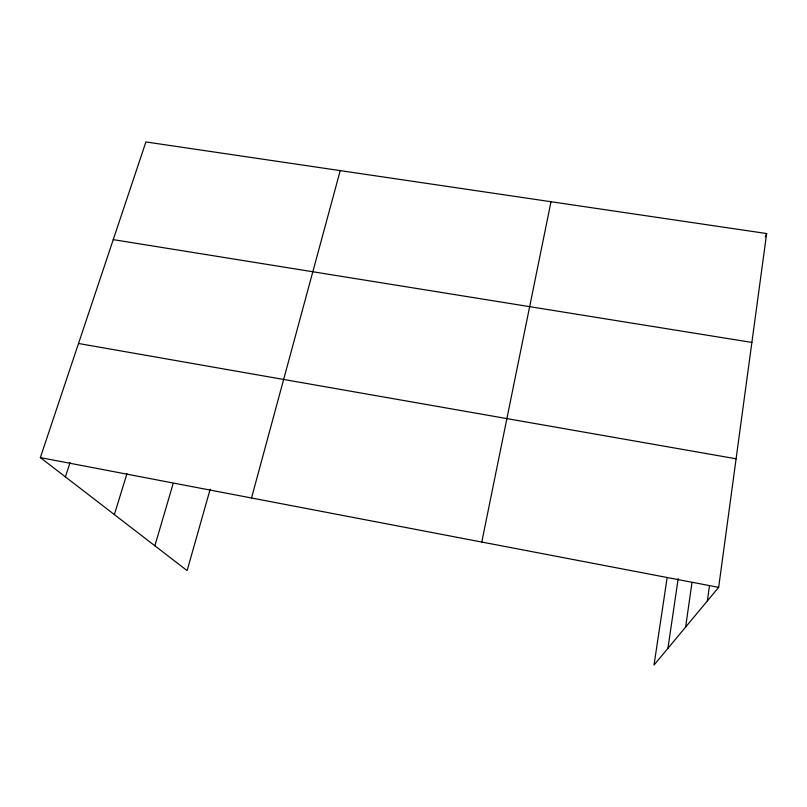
<?xml version="1.0" encoding="UTF-8"?>
<svg xmlns="http://www.w3.org/2000/svg" width="807" height="807" viewBox="0 0 807 807"><rect width="100%" height="100%" fill="white"/><g stroke="black" fill="none" stroke-linecap="round" stroke-linejoin="round"><path stroke-width="1.21" d="M667.117 577.842L654.013 665.059L718.664 587.355L766.65 233.546L145.916 141.941L40.35 457.599L187.113 570.61L210.163 489.254M707.386 600.912L709.444 585.973M685.627 627.059L692.013 582.452M667.924 648.334L678.183 578.659M481.779 542.042L550.999 201.72M251.522 498L340.231 170.62M154.863 545.774L173.172 483.554M114.352 514.584L126.951 473.719M65.387 476.887L70.068 462.522M765.238 236.935L766.65 233.546M113.242 239.629L751.882 342.42M78.511 343.489L736.105 458.79M40.35 457.599L718.664 587.355"/></g></svg>
